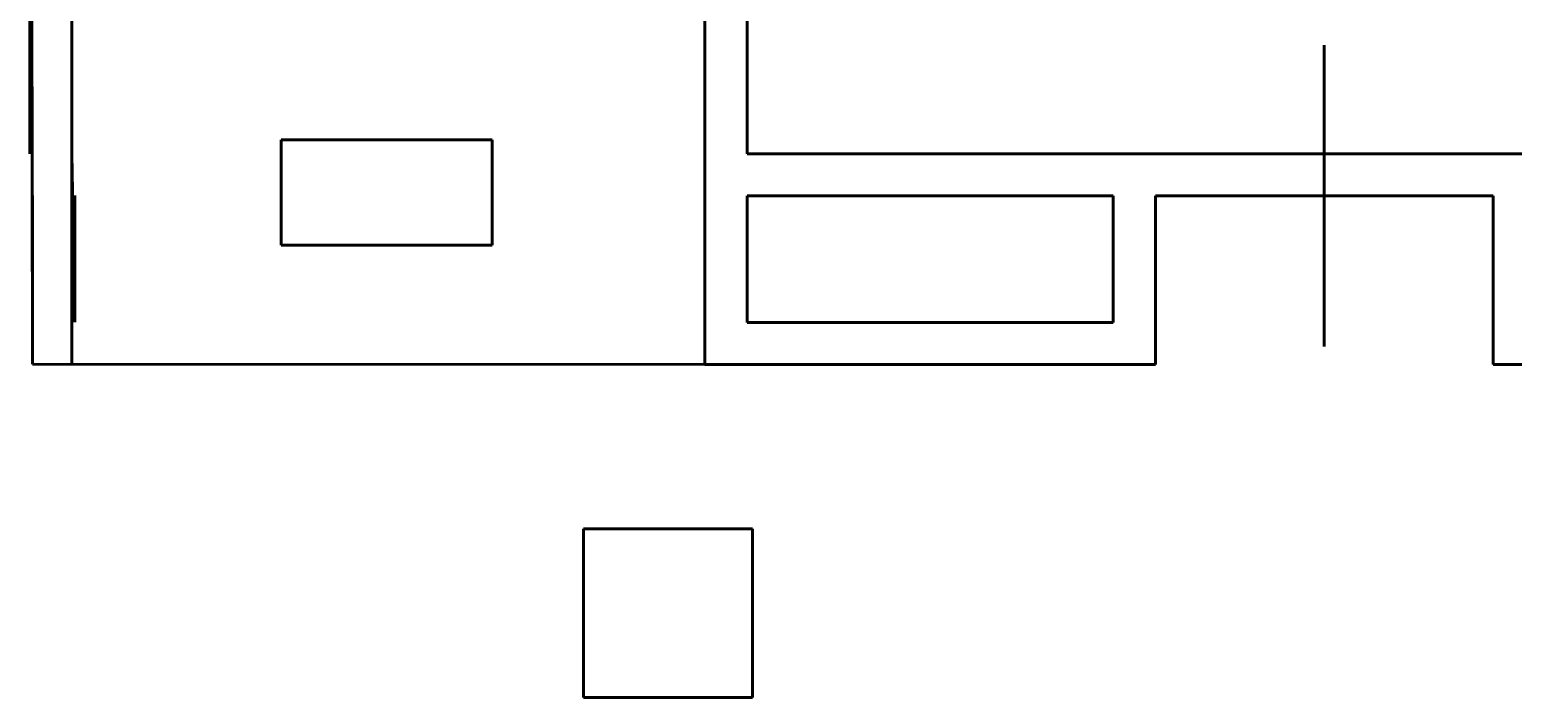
# Model space of a CAD drawing. Extents: x 0 to 297, y 0 to 292.
# Drawn here: x 75.39 to 92.97, y 94.07 to 101.99 of the extents above; entities that cross this region are included whole.
import ezdxf

# ---------------------------------------------------------------- set-up
doc = ezdxf.new("R2010")
doc.units = 0
doc.header["$MEASUREMENT"] = 0
doc.linetypes.add('K5LT_BASIC', pattern=[0])
doc.layers.add('Системный слой', color=7, linetype='Continuous')

# ---------------------------------------------------------------- blocks, each defined once
blk = doc.blocks.new('*U')
at = {"layer": 'Системный слой', "linetype": 'K5LT_BASIC', "lineweight": 60}
for p, q in [((80.871, 100.685), (78.371, 100.685)), ((78.371, 100.685), (78.371, 99.435)), ((80.871, 99.435), (80.871, 100.685)), ((78.371, 99.435), (80.871, 99.435)), ((83.954, 96.074), (81.954, 96.074)), ((81.954, 96.074), (81.954, 94.074)), ((83.954, 94.074), (83.954, 96.074)), ((81.954, 94.074), (83.954, 94.074))]:
    blk.add_line(p, q, dxfattribs=at)

msp = doc.modelspace()

# ---------------------------------------------------------------- linework, layer by layer
at = {"layer": 'Системный слой', "linetype": 'K5LT_BASIC', "lineweight": 60}
for p, q in [((75.426, 98.023), (75.391, 112.019)), ((75.892, 112.019), (75.892, 100.519)), ((75.892, 112.019), (75.892, 98.019)), ((83.391, 112.019), (83.391, 100.519)), ((83.892, 112.019), (83.892, 100.519)), ((75.391, 106.578), (75.392, 100.519)), ((83.391, 106.078), (83.391, 100.519)), ((90.728, 101.805), (90.728, 98.233)), ((75.892, 100.519), (75.925, 98.523)), ((83.391, 100.519), (83.391, 98.019)), ((99.391, 100.519), (83.892, 100.519)), ((75.425, 100.023), (75.426, 98.023)), ((75.925, 98.523), (75.925, 100.023)), ((88.228, 100.019), (83.892, 100.019)), ((83.892, 98.519), (83.892, 100.019)), ((88.228, 98.519), (88.228, 100.019)), ((92.728, 100.019), (88.728, 100.019)), ((88.728, 98.019), (88.728, 100.019)), ((92.728, 100.019), (92.728, 98.019)), ((88.228, 98.519), (83.892, 98.519)), ((83.391, 98.019), (75.426, 98.023)), ((83.728, 98.019), (83.391, 98.019)), ((88.728, 98.019), (83.728, 98.019)), ((102.222, 98.019), (92.728, 98.019))]:
    msp.add_line(p, q, dxfattribs=at)

# ---------------------------------------------------------------- block references
at = {"layer": 'Системный слой'}
msp.add_blockref('*U', (0, 0), dxfattribs=at)
msp.add_blockref('*U', (0, 0), dxfattribs=at)
msp.add_blockref('*U', (0, 0), dxfattribs=at)
msp.add_blockref('*U', (0, 0), dxfattribs=at)
msp.add_blockref('*U', (0, 0), dxfattribs=at)
msp.add_blockref('*U', (0, 0), dxfattribs=at)
msp.add_blockref('*U', (0, 0), dxfattribs=at)
msp.add_blockref('*U', (0, 0), dxfattribs=at)
msp.add_blockref('*U', (0, 0), dxfattribs=at)
msp.add_blockref('*U', (0, 0), dxfattribs=at)
msp.add_blockref('*U', (0, 0), dxfattribs=at)
msp.add_blockref('*U', (0, 0), dxfattribs=at)
msp.add_blockref('*U', (0, 0), dxfattribs=at)
msp.add_blockref('*U', (0, 0), dxfattribs=at)
msp.add_blockref('*U', (0, 0), dxfattribs=at)
msp.add_blockref('*U', (0, 0), dxfattribs=at)
msp.add_blockref('*U', (0, 0), dxfattribs=at)
msp.add_blockref('*U', (0, 0), dxfattribs=at)
msp.add_blockref('*U', (0, 0), dxfattribs=at)
msp.add_blockref('*U', (0, 0), dxfattribs=at)
msp.add_blockref('*U', (0, 0), dxfattribs=at)
msp.add_blockref('*U', (0, 0), dxfattribs=at)
msp.add_blockref('*U', (0, 0), dxfattribs=at)
msp.add_blockref('*U', (0, 0), dxfattribs=at)
msp.add_blockref('*U', (0, 0), dxfattribs=at)
msp.add_blockref('*U', (0, 0), dxfattribs=at)
msp.add_blockref('*U', (0, 0), dxfattribs=at)
msp.add_blockref('*U', (0, 0), dxfattribs=at)
msp.add_blockref('*U', (0, 0), dxfattribs=at)
msp.add_blockref('*U', (0, 0), dxfattribs=at)
msp.add_blockref('*U', (0, 0), dxfattribs=at)
msp.add_blockref('*U', (0, 0), dxfattribs=at)
msp.add_blockref('*U', (0, 0), dxfattribs=at)
msp.add_blockref('*U', (0, 0), dxfattribs=at)
msp.add_blockref('*U', (0, 0), dxfattribs=at)
msp.add_blockref('*U', (0, 0), dxfattribs=at)
msp.add_blockref('*U', (0, 0), dxfattribs=at)
msp.add_blockref('*U', (0, 0), dxfattribs=at)
msp.add_blockref('*U', (0, 0), dxfattribs=at)
msp.add_blockref('*U', (0, 0), dxfattribs=at)
msp.add_blockref('*U', (0, 0), dxfattribs=at)
msp.add_blockref('*U', (0, 0), dxfattribs=at)
msp.add_blockref('*U', (0, 0), dxfattribs=at)
msp.add_blockref('*U', (0, 0), dxfattribs=at)
msp.add_blockref('*U', (0, 0), dxfattribs=at)
msp.add_blockref('*U', (0, 0), dxfattribs=at)
msp.add_blockref('*U', (0, 0), dxfattribs=at)
msp.add_blockref('*U', (0, 0), dxfattribs=at)
msp.add_blockref('*U', (0, 0), dxfattribs=at)
msp.add_blockref('*U', (0, 0), dxfattribs=at)
msp.add_blockref('*U', (0, 0), dxfattribs=at)
msp.add_blockref('*U', (0, 0), dxfattribs=at)
msp.add_blockref('*U', (0, 0), dxfattribs=at)
msp.add_blockref('*U', (0, 0), dxfattribs=at)
msp.add_blockref('*U', (0, 0), dxfattribs=at)
msp.add_blockref('*U', (0, 0), dxfattribs=at)
msp.add_blockref('*U', (0, 0), dxfattribs=at)
msp.add_blockref('*U', (0, 0), dxfattribs=at)
msp.add_blockref('*U', (0, 0), dxfattribs=at)
msp.add_blockref('*U', (0, 0), dxfattribs=at)
msp.add_blockref('*U', (0, 0), dxfattribs=at)
msp.add_blockref('*U', (0, 0), dxfattribs=at)
msp.add_blockref('*U', (0, 0), dxfattribs=at)
msp.add_blockref('*U', (0, 0), dxfattribs=at)
msp.add_blockref('*U', (0, 0), dxfattribs=at)
msp.add_blockref('*U', (0, 0), dxfattribs=at)
msp.add_blockref('*U', (0, 0), dxfattribs=at)
msp.add_blockref('*U', (0, 0), dxfattribs=at)
msp.add_blockref('*U', (0, 0), dxfattribs=at)
msp.add_blockref('*U', (0, 0), dxfattribs=at)
msp.add_blockref('*U', (0, 0), dxfattribs=at)
msp.add_blockref('*U', (0, 0), dxfattribs=at)
msp.add_blockref('*U', (0, 0), dxfattribs=at)
msp.add_blockref('*U', (0, 0), dxfattribs=at)
msp.add_blockref('*U', (0, 0), dxfattribs=at)
msp.add_blockref('*U', (0, 0), dxfattribs=at)
msp.add_blockref('*U', (0, 0), dxfattribs=at)
msp.add_blockref('*U', (0, 0), dxfattribs=at)
msp.add_blockref('*U', (0, 0), dxfattribs=at)
msp.add_blockref('*U', (0, 0), dxfattribs=at)
msp.add_blockref('*U', (0, 0), dxfattribs=at)
msp.add_blockref('*U', (0, 0), dxfattribs=at)
msp.add_blockref('*U', (0, 0), dxfattribs=at)
msp.add_blockref('*U', (0, 0), dxfattribs=at)
msp.add_blockref('*U', (0, 0), dxfattribs=at)
msp.add_blockref('*U', (0, 0), dxfattribs=at)
msp.add_blockref('*U', (0, 0), dxfattribs=at)
msp.add_blockref('*U', (0, 0), dxfattribs=at)
msp.add_blockref('*U', (0, 0), dxfattribs=at)
msp.add_blockref('*U', (0, 0), dxfattribs=at)
msp.add_blockref('*U', (0, 0), dxfattribs=at)
msp.add_blockref('*U', (0, 0), dxfattribs=at)
msp.add_blockref('*U', (0, 0), dxfattribs=at)
msp.add_blockref('*U', (0, 0), dxfattribs=at)
msp.add_blockref('*U', (0, 0), dxfattribs=at)
msp.add_blockref('*U', (0, 0), dxfattribs=at)
msp.add_blockref('*U', (0, 0), dxfattribs=at)
msp.add_blockref('*U', (0, 0), dxfattribs=at)
msp.add_blockref('*U', (0, 0), dxfattribs=at)
msp.add_blockref('*U', (0, 0), dxfattribs=at)
msp.add_blockref('*U', (0, 0), dxfattribs=at)
msp.add_blockref('*U', (0, 0), dxfattribs=at)
msp.add_blockref('*U', (0, 0), dxfattribs=at)
msp.add_blockref('*U', (0, 0), dxfattribs=at)
msp.add_blockref('*U', (0, 0), dxfattribs=at)
msp.add_blockref('*U', (0, 0), dxfattribs=at)
msp.add_blockref('*U', (0, 0), dxfattribs=at)
msp.add_blockref('*U', (0, 0), dxfattribs=at)
msp.add_blockref('*U', (0, 0), dxfattribs=at)
msp.add_blockref('*U', (0, 0), dxfattribs=at)
msp.add_blockref('*U', (0, 0), dxfattribs=at)
msp.add_blockref('*U', (0, 0), dxfattribs=at)
msp.add_blockref('*U', (0, 0), dxfattribs=at)
msp.add_blockref('*U', (0, 0), dxfattribs=at)
msp.add_blockref('*U', (0, 0), dxfattribs=at)
msp.add_blockref('*U', (0, 0), dxfattribs=at)
msp.add_blockref('*U', (0, 0), dxfattribs=at)
msp.add_blockref('*U', (0, 0), dxfattribs=at)
msp.add_blockref('*U', (0, 0), dxfattribs=at)
msp.add_blockref('*U', (0, 0), dxfattribs=at)
msp.add_blockref('*U', (0, 0), dxfattribs=at)
msp.add_blockref('*U', (0, 0), dxfattribs=at)
msp.add_blockref('*U', (0, 0), dxfattribs=at)
msp.add_blockref('*U', (0, 0), dxfattribs=at)
msp.add_blockref('*U', (0, 0), dxfattribs=at)
msp.add_blockref('*U', (0, 0), dxfattribs=at)
msp.add_blockref('*U', (0, 0), dxfattribs=at)
msp.add_blockref('*U', (0, 0), dxfattribs=at)
msp.add_blockref('*U', (0, 0), dxfattribs=at)
msp.add_blockref('*U', (0, 0), dxfattribs=at)
msp.add_blockref('*U', (0, 0), dxfattribs=at)
msp.add_blockref('*U', (0, 0), dxfattribs=at)
msp.add_blockref('*U', (0, 0), dxfattribs=at)
msp.add_blockref('*U', (0, 0), dxfattribs=at)
msp.add_blockref('*U', (0, 0), dxfattribs=at)
msp.add_blockref('*U', (0, 0), dxfattribs=at)
msp.add_blockref('*U', (0, 0), dxfattribs=at)
msp.add_blockref('*U', (0, 0), dxfattribs=at)
msp.add_blockref('*U', (0, 0), dxfattribs=at)
msp.add_blockref('*U', (0, 0), dxfattribs=at)
msp.add_blockref('*U', (0, 0), dxfattribs=at)
msp.add_blockref('*U', (0, 0), dxfattribs=at)
msp.add_blockref('*U', (0, 0), dxfattribs=at)
msp.add_blockref('*U', (0, 0), dxfattribs=at)
msp.add_blockref('*U', (0, 0), dxfattribs=at)
msp.add_blockref('*U', (0, 0), dxfattribs=at)
msp.add_blockref('*U', (0, 0), dxfattribs=at)
msp.add_blockref('*U', (0, 0), dxfattribs=at)
msp.add_blockref('*U', (0, 0), dxfattribs=at)
msp.add_blockref('*U', (0, 0), dxfattribs=at)
msp.add_blockref('*U', (0, 0), dxfattribs=at)
msp.add_blockref('*U', (0, 0), dxfattribs=at)
msp.add_blockref('*U', (0, 0), dxfattribs=at)
msp.add_blockref('*U', (0, 0), dxfattribs=at)
msp.add_blockref('*U', (0, 0), dxfattribs=at)
msp.add_blockref('*U', (0, 0), dxfattribs=at)
msp.add_blockref('*U', (0, 0), dxfattribs=at)
msp.add_blockref('*U', (0, 0), dxfattribs=at)
msp.add_blockref('*U', (0, 0), dxfattribs=at)
msp.add_blockref('*U', (0, 0), dxfattribs=at)
msp.add_blockref('*U', (0, 0), dxfattribs=at)
msp.add_blockref('*U', (0, 0), dxfattribs=at)
msp.add_blockref('*U', (0, 0), dxfattribs=at)
msp.add_blockref('*U', (0, 0), dxfattribs=at)
msp.add_blockref('*U', (0, 0), dxfattribs=at)
msp.add_blockref('*U', (0, 0), dxfattribs=at)
msp.add_blockref('*U', (0, 0), dxfattribs=at)
msp.add_blockref('*U', (0, 0), dxfattribs=at)
msp.add_blockref('*U', (0, 0), dxfattribs=at)
msp.add_blockref('*U', (0, 0), dxfattribs=at)
msp.add_blockref('*U', (0, 0), dxfattribs=at)
msp.add_blockref('*U', (0, 0), dxfattribs=at)
msp.add_blockref('*U', (0, 0), dxfattribs=at)
msp.add_blockref('*U', (0, 0), dxfattribs=at)
msp.add_blockref('*U', (0, 0), dxfattribs=at)
msp.add_blockref('*U', (0, 0), dxfattribs=at)
msp.add_blockref('*U', (0, 0), dxfattribs=at)
msp.add_blockref('*U', (0, 0), dxfattribs=at)
msp.add_blockref('*U', (0, 0), dxfattribs=at)
msp.add_blockref('*U', (0, 0), dxfattribs=at)
msp.add_blockref('*U', (0, 0), dxfattribs=at)
msp.add_blockref('*U', (0, 0), dxfattribs=at)
msp.add_blockref('*U', (0, 0), dxfattribs=at)
msp.add_blockref('*U', (0, 0), dxfattribs=at)
msp.add_blockref('*U', (0, 0), dxfattribs=at)
msp.add_blockref('*U', (0, 0), dxfattribs=at)
msp.add_blockref('*U', (0, 0), dxfattribs=at)
msp.add_blockref('*U', (0, 0), dxfattribs=at)
msp.add_blockref('*U', (0, 0), dxfattribs=at)
msp.add_blockref('*U', (0, 0), dxfattribs=at)
msp.add_blockref('*U', (0, 0), dxfattribs=at)
msp.add_blockref('*U', (0, 0), dxfattribs=at)
msp.add_blockref('*U', (0, 0), dxfattribs=at)
msp.add_blockref('*U', (0, 0), dxfattribs=at)
msp.add_blockref('*U', (0, 0), dxfattribs=at)
msp.add_blockref('*U', (0, 0), dxfattribs=at)
msp.add_blockref('*U', (0, 0), dxfattribs=at)
msp.add_blockref('*U', (0, 0), dxfattribs=at)
msp.add_blockref('*U', (0, 0), dxfattribs=at)
msp.add_blockref('*U', (0, 0), dxfattribs=at)
msp.add_blockref('*U', (0, 0), dxfattribs=at)
msp.add_blockref('*U', (0, 0), dxfattribs=at)
msp.add_blockref('*U', (0, 0), dxfattribs=at)
msp.add_blockref('*U', (0, 0), dxfattribs=at)
msp.add_blockref('*U', (0, 0), dxfattribs=at)
msp.add_blockref('*U', (0, 0), dxfattribs=at)
msp.add_blockref('*U', (0, 0), dxfattribs=at)
msp.add_blockref('*U', (0, 0), dxfattribs=at)
msp.add_blockref('*U', (0, 0), dxfattribs=at)
msp.add_blockref('*U', (0, 0), dxfattribs=at)
msp.add_blockref('*U', (0, 0), dxfattribs=at)
msp.add_blockref('*U', (0, 0), dxfattribs=at)
msp.add_blockref('*U', (0, 0), dxfattribs=at)
msp.add_blockref('*U', (0, 0), dxfattribs=at)
msp.add_blockref('*U', (0, 0), dxfattribs=at)
msp.add_blockref('*U', (0, 0), dxfattribs=at)
msp.add_blockref('*U', (0, 0), dxfattribs=at)
msp.add_blockref('*U', (0, 0), dxfattribs=at)
msp.add_blockref('*U', (0, 0), dxfattribs=at)
msp.add_blockref('*U', (0, 0), dxfattribs=at)
msp.add_blockref('*U', (0, 0), dxfattribs=at)
msp.add_blockref('*U', (0, 0), dxfattribs=at)
msp.add_blockref('*U', (0, 0), dxfattribs=at)
msp.add_blockref('*U', (0, 0), dxfattribs=at)
msp.add_blockref('*U', (0, 0), dxfattribs=at)
msp.add_blockref('*U', (0, 0), dxfattribs=at)
msp.add_blockref('*U', (0, 0), dxfattribs=at)
msp.add_blockref('*U', (0, 0), dxfattribs=at)
msp.add_blockref('*U', (0, 0), dxfattribs=at)
msp.add_blockref('*U', (0, 0), dxfattribs=at)
msp.add_blockref('*U', (0, 0), dxfattribs=at)
msp.add_blockref('*U', (0, 0), dxfattribs=at)
msp.add_blockref('*U', (0, 0), dxfattribs=at)
msp.add_blockref('*U', (0, 0), dxfattribs=at)
msp.add_blockref('*U', (0, 0), dxfattribs=at)
msp.add_blockref('*U', (0, 0), dxfattribs=at)
msp.add_blockref('*U', (0, 0), dxfattribs=at)
msp.add_blockref('*U', (0, 0), dxfattribs=at)
msp.add_blockref('*U', (0, 0), dxfattribs=at)
msp.add_blockref('*U', (0, 0), dxfattribs=at)
msp.add_blockref('*U', (0, 0), dxfattribs=at)
msp.add_blockref('*U', (0, 0), dxfattribs=at)
msp.add_blockref('*U', (0, 0), dxfattribs=at)
msp.add_blockref('*U', (0, 0), dxfattribs=at)
msp.add_blockref('*U', (0, 0), dxfattribs=at)
msp.add_blockref('*U', (0, 0), dxfattribs=at)
msp.add_blockref('*U', (0, 0), dxfattribs=at)
msp.add_blockref('*U', (0, 0), dxfattribs=at)
msp.add_blockref('*U', (0, 0), dxfattribs=at)
msp.add_blockref('*U', (0, 0), dxfattribs=at)
msp.add_blockref('*U', (0, 0), dxfattribs=at)
msp.add_blockref('*U', (0, 0), dxfattribs=at)
msp.add_blockref('*U', (0, 0), dxfattribs=at)
msp.add_blockref('*U', (0, 0), dxfattribs=at)
msp.add_blockref('*U', (0, 0), dxfattribs=at)
msp.add_blockref('*U', (0, 0), dxfattribs=at)
msp.add_blockref('*U', (0, 0), dxfattribs=at)
msp.add_blockref('*U', (0, 0), dxfattribs=at)
msp.add_blockref('*U', (0, 0), dxfattribs=at)
msp.add_blockref('*U', (0, 0), dxfattribs=at)
msp.add_blockref('*U', (0, 0), dxfattribs=at)
msp.add_blockref('*U', (0, 0), dxfattribs=at)
msp.add_blockref('*U', (0, 0), dxfattribs=at)
msp.add_blockref('*U', (0, 0), dxfattribs=at)
msp.add_blockref('*U', (0, 0), dxfattribs=at)
msp.add_blockref('*U', (0, 0), dxfattribs=at)
msp.add_blockref('*U', (0, 0), dxfattribs=at)
msp.add_blockref('*U', (0, 0), dxfattribs=at)
msp.add_blockref('*U', (0, 0), dxfattribs=at)
msp.add_blockref('*U', (0, 0), dxfattribs=at)
msp.add_blockref('*U', (0, 0), dxfattribs=at)
msp.add_blockref('*U', (0, 0), dxfattribs=at)
msp.add_blockref('*U', (0, 0), dxfattribs=at)
msp.add_blockref('*U', (0, 0), dxfattribs=at)
msp.add_blockref('*U', (0, 0), dxfattribs=at)
msp.add_blockref('*U', (0, 0), dxfattribs=at)
msp.add_blockref('*U', (0, 0), dxfattribs=at)
msp.add_blockref('*U', (0, 0), dxfattribs=at)
msp.add_blockref('*U', (0, 0), dxfattribs=at)
msp.add_blockref('*U', (0, 0), dxfattribs=at)
msp.add_blockref('*U', (0, 0), dxfattribs=at)
msp.add_blockref('*U', (0, 0), dxfattribs=at)
msp.add_blockref('*U', (0, 0), dxfattribs=at)
msp.add_blockref('*U', (0, 0), dxfattribs=at)
msp.add_blockref('*U', (0, 0), dxfattribs=at)
msp.add_blockref('*U', (0, 0), dxfattribs=at)
msp.add_blockref('*U', (0, 0), dxfattribs=at)
msp.add_blockref('*U', (0, 0), dxfattribs=at)
msp.add_blockref('*U', (0, 0), dxfattribs=at)
msp.add_blockref('*U', (0, 0), dxfattribs=at)
msp.add_blockref('*U', (0, 0), dxfattribs=at)
msp.add_blockref('*U', (0, 0), dxfattribs=at)
msp.add_blockref('*U', (0, 0), dxfattribs=at)
msp.add_blockref('*U', (0, 0), dxfattribs=at)
msp.add_blockref('*U', (0, 0), dxfattribs=at)
msp.add_blockref('*U', (0, 0), dxfattribs=at)
msp.add_blockref('*U', (0, 0), dxfattribs=at)
msp.add_blockref('*U', (0, 0), dxfattribs=at)
msp.add_blockref('*U', (0, 0), dxfattribs=at)
msp.add_blockref('*U', (0, 0), dxfattribs=at)
msp.add_blockref('*U', (0, 0), dxfattribs=at)
msp.add_blockref('*U', (0, 0), dxfattribs=at)
msp.add_blockref('*U', (0, 0), dxfattribs=at)
msp.add_blockref('*U', (0, 0), dxfattribs=at)
msp.add_blockref('*U', (0, 0), dxfattribs=at)
msp.add_blockref('*U', (0, 0), dxfattribs=at)
msp.add_blockref('*U', (0, 0), dxfattribs=at)
msp.add_blockref('*U', (0, 0), dxfattribs=at)
msp.add_blockref('*U', (0, 0), dxfattribs=at)
msp.add_blockref('*U', (0, 0), dxfattribs=at)
msp.add_blockref('*U', (0, 0), dxfattribs=at)
msp.add_blockref('*U', (0, 0), dxfattribs=at)
msp.add_blockref('*U', (0, 0), dxfattribs=at)
msp.add_blockref('*U', (0, 0), dxfattribs=at)
msp.add_blockref('*U', (0, 0), dxfattribs=at)
msp.add_blockref('*U', (0, 0), dxfattribs=at)
msp.add_blockref('*U', (0, 0), dxfattribs=at)
msp.add_blockref('*U', (0, 0), dxfattribs=at)
msp.add_blockref('*U', (0, 0), dxfattribs=at)
msp.add_blockref('*U', (0, 0), dxfattribs=at)
msp.add_blockref('*U', (0, 0), dxfattribs=at)
msp.add_blockref('*U', (0, 0), dxfattribs=at)
msp.add_blockref('*U', (0, 0), dxfattribs=at)
msp.add_blockref('*U', (0, 0), dxfattribs=at)
msp.add_blockref('*U', (0, 0), dxfattribs=at)
msp.add_blockref('*U', (0, 0), dxfattribs=at)
msp.add_blockref('*U', (0, 0), dxfattribs=at)
msp.add_blockref('*U', (0, 0), dxfattribs=at)
msp.add_blockref('*U', (0, 0), dxfattribs=at)
msp.add_blockref('*U', (0, 0), dxfattribs=at)
msp.add_blockref('*U', (0, 0), dxfattribs=at)
msp.add_blockref('*U', (0, 0), dxfattribs=at)
msp.add_blockref('*U', (0, 0), dxfattribs=at)
msp.add_blockref('*U', (0, 0), dxfattribs=at)
msp.add_blockref('*U', (0, 0), dxfattribs=at)
msp.add_blockref('*U', (0, 0), dxfattribs=at)
msp.add_blockref('*U', (0, 0), dxfattribs=at)
msp.add_blockref('*U', (0, 0), dxfattribs=at)
msp.add_blockref('*U', (0, 0), dxfattribs=at)
msp.add_blockref('*U', (0, 0), dxfattribs=at)
msp.add_blockref('*U', (0, 0), dxfattribs=at)
msp.add_blockref('*U', (0, 0), dxfattribs=at)
msp.add_blockref('*U', (0, 0), dxfattribs=at)
msp.add_blockref('*U', (0, 0), dxfattribs=at)
msp.add_blockref('*U', (0, 0), dxfattribs=at)
msp.add_blockref('*U', (0, 0), dxfattribs=at)
msp.add_blockref('*U', (0, 0), dxfattribs=at)
msp.add_blockref('*U', (0, 0), dxfattribs=at)
msp.add_blockref('*U', (0, 0), dxfattribs=at)
msp.add_blockref('*U', (0, 0), dxfattribs=at)
msp.add_blockref('*U', (0, 0), dxfattribs=at)
msp.add_blockref('*U', (0, 0), dxfattribs=at)
msp.add_blockref('*U', (0, 0), dxfattribs=at)
msp.add_blockref('*U', (0, 0), dxfattribs=at)
msp.add_blockref('*U', (0, 0), dxfattribs=at)
msp.add_blockref('*U', (0, 0), dxfattribs=at)
msp.add_blockref('*U', (0, 0), dxfattribs=at)
msp.add_blockref('*U', (0, 0), dxfattribs=at)
msp.add_blockref('*U', (0, 0), dxfattribs=at)
msp.add_blockref('*U', (0, 0), dxfattribs=at)
msp.add_blockref('*U', (0, 0), dxfattribs=at)
msp.add_blockref('*U', (0, 0), dxfattribs=at)
msp.add_blockref('*U', (0, 0), dxfattribs=at)
msp.add_blockref('*U', (0, 0), dxfattribs=at)

doc.saveas('drawing.dxf')
